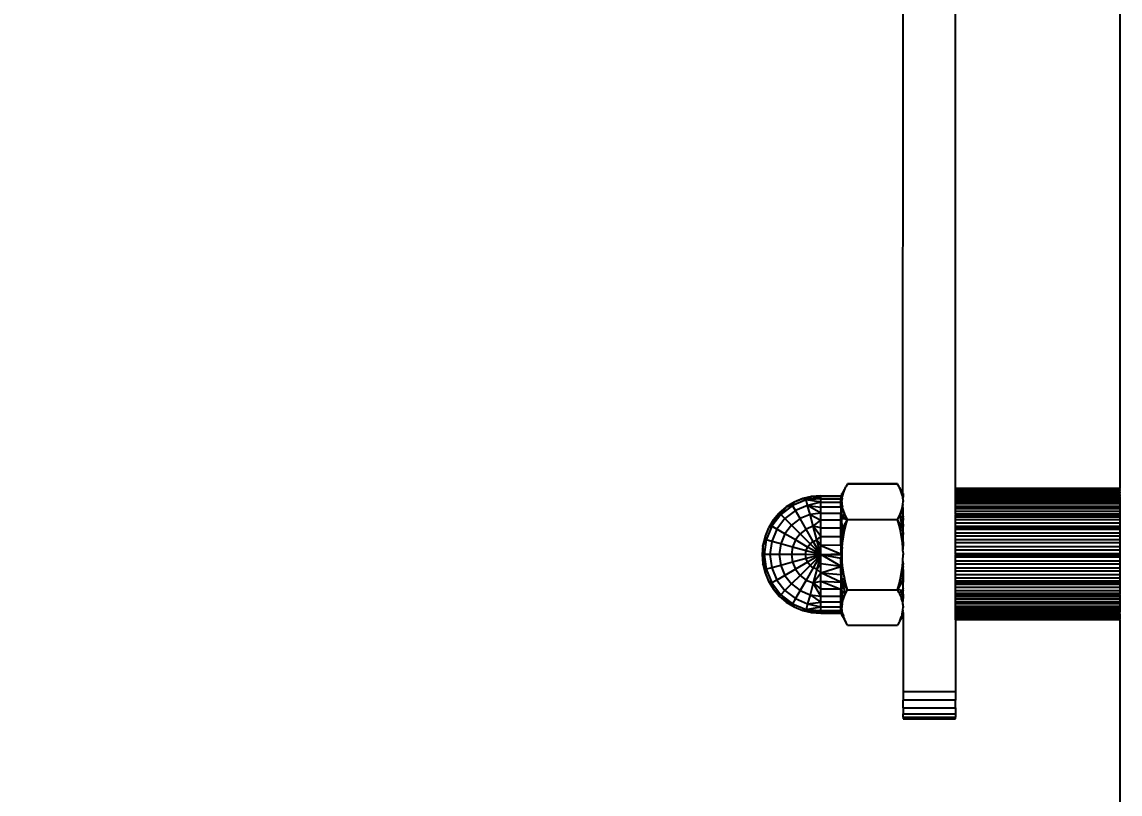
# Model space of a CAD drawing. Header units: millimetres. Extents: x 1918 to 7324, y -1954 to 2054.
# Drawn here: x 3506.5 to 3677.8, y -374.6 to -254.1 of the extents above; entities that cross this region are included whole.
import ezdxf

# ---------------------------------------------------------------- set-up
doc = ezdxf.new("R2010")
doc.units = ezdxf.units.MM
doc.layers.add('DIMS', color=7, linetype='Continuous')
doc.dimstyles.new('ISO-25', dxfattribs={"dimtxt": 2.5, "dimasz": 2.5, "dimexe": 1.25, "dimexo": 0.625, "dimtad": 1, "dimtxsty": 'Standard', "dimcen": 2.5, "dimadec": 0, "dimazin": 0, "dimtfac": 1, "dimtmove": 0, "dimatfit": 3, "dimfxl": 1, "dimarcsym": 0})

# ---------------------------------------------------------------- blocks, each defined once
blk = doc.blocks.new('*D11')
at = {"layer": 'Defpoints', "color": 0, "transparency": 16777216}
for p in [(3739.31, 279.45), (3371.23, -615.58), (3723.92, -615.58)]:
    blk.add_point(p, dxfattribs=at)
at = {"layer": 'DIMS', "color": 0, "lineweight": -2, "transparency": 16777216}
for p, q in [((3738.81, 279.45), (3370.73, 279.45)), ((3371.23, 239.45), (3371.23, -101.27)), ((3371.23, -575.58), (3371.23, -223.77)), ((3723.42, -615.58), (3370.73, -615.58))]:
    blk.add_line(p, q, dxfattribs=at)
at = {"layer": 'DIMS', "color": 0, "transparency": 16777216}
for points in [[(3364.56, 239.45), (3377.89, 239.45), (3371.23, 279.45)], [(3364.56, -575.58), (3377.89, -575.58), (3371.23, -615.58)]]:
    blk.add_solid(points, dxfattribs=at)
at = {"layer": 'DIMS', "color": 0, "transparency": 16777216, "insert": (3371.23, -162.52), "char_height": 55, "attachment_point": 5, "rotation": 90}
blk.add_mtext('90', dxfattribs=at)

msp = doc.modelspace()

# ---------------------------------------------------------------- linework, layer by layer
for p, q in [((3643.92, -192.81), (3643.86, -328.29)), ((3652.13, -326.93), (3652.13, -193.59)), ((3677.77, -193.59), (3677.77, -326.93)), ((3634.81, -327), (3634.43, -327.69)), ((3634.62, -327.58), (3634.89, -326.9)), ((3634.89, -326.9), (3634.81, -327)), ((3634.89, -326.9), (3634.95, -326.75)), ((3634.95, -326.75), (3635, -326.67)), ((3635.25, -326.22), (3635, -326.64)), ((3635, -326.64), (3635, -326.67)), ((3643.07, -326.19), (3635.25, -326.19)), ((3635.25, -326.19), (3635.25, -326.22)), ((3643.07, -326.22), (3635.25, -326.22)), ((3643.07, -326.22), (3643.07, -326.19)), ((3643.31, -326.64), (3643.07, -326.22)), ((3643.31, -326.67), (3643.31, -326.64)), ((3643.37, -326.77), (3643.31, -326.67)), ((3643.52, -327.13), (3643.37, -326.77)), ((3643.37, -326.77), (3643.76, -327.46)), ((3643.69, -327.58), (3643.52, -327.13)), ((3643.76, -327.46), (3643.52, -327.13)), ((3677.77, -326.93), (3652.13, -326.93)), ((3652.13, -326.98), (3652.13, -326.93)), ((3677.77, -326.98), (3652.13, -326.98)), ((3652.13, -327.05), (3652.13, -326.98)), ((3652.13, -327.05), (3677.77, -327.05)), ((3652.13, -327.08), (3652.13, -327.05)), ((3652.13, -327.15), (3652.13, -327.08)), ((3652.13, -327.08), (3677.77, -327.08)), ((3677.77, -327.15), (3652.13, -327.15)), ((3652.13, -327.27), (3652.13, -327.15)), ((3677.77, -326.98), (3677.77, -326.93)), ((3677.77, -327.05), (3677.77, -326.98)), ((3677.77, -327.08), (3677.77, -327.05)), ((3677.77, -327.08), (3677.77, -327.15)), ((3677.77, -327.27), (3677.77, -327.15)), ((3628.81, -328.68), (3626.67, -329.56)), ((3628.27, -328.47), (3626.94, -329.02)), ((3628.27, -328.51), (3626.94, -329.06)), ((3629.66, -328.14), (3628.27, -328.47)), ((3628.33, -328.5), (3628.27, -328.47)), ((3628.33, -328.5), (3628.27, -328.51)), ((3628.81, -328.68), (3628.27, -328.51)), ((3629.56, -328.2), (3628.33, -328.5)), ((3628.81, -328.68), (3629.66, -328.18)), ((3628.81, -328.68), (3631.1, -328.18)), ((3631.1, -328.51), (3628.81, -328.68)), ((3629.04, -329.56), (3628.81, -328.68)), ((3631.1, -329.06), (3628.81, -328.68)), ((3629.56, -328.2), (3629.66, -328.14)), ((3629.66, -328.18), (3629.56, -328.2)), ((3631.1, -328.03), (3629.66, -328.14)), ((3630.14, -328.14), (3629.66, -328.14)), ((3630.14, -328.14), (3629.66, -328.18)), ((3631.1, -328.18), (3629.66, -328.18)), ((3631.1, -328.06), (3630.14, -328.14)), ((3631.1, -328.06), (3631.1, -328.03)), ((3631.1, -328.03), (3634.22, -328.03)), ((3631.1, -328.18), (3631.1, -328.06)), ((3631.1, -328.06), (3634.22, -328.06)), ((3631.1, -328.51), (3631.1, -328.18)), ((3634.22, -328.18), (3631.1, -328.18)), ((3631.1, -329.06), (3631.1, -328.51)), ((3631.1, -328.51), (3634.22, -328.51)), ((3634.22, -328.03), (3634.26, -328.02)), ((3634.22, -328.03), (3634.22, -328.06)), ((3634.22, -328.06), (3634.26, -328.06)), ((3634.22, -328.06), (3634.22, -328.14)), ((3634.23, -328.11), (3634.22, -328.06)), ((3634.22, -328.14), (3634.23, -328.11)), ((3634.22, -328.14), (3634.22, -328.18)), ((3634.22, -328.18), (3634.22, -328.51)), ((3634.22, -328.18), (3634.25, -328.27)), ((3634.22, -328.51), (3634.26, -328.37)), ((3634.22, -329.06), (3634.22, -328.51)), ((3634.23, -328.11), (3634.26, -328.06)), ((3634.25, -328.27), (3634.26, -328.06)), ((3634.26, -328.33), (3634.25, -328.27)), ((3634.26, -328.02), (3634.31, -328)), ((3634.26, -328.06), (3634.26, -328.02)), ((3634.26, -328.06), (3634.31, -328.04)), ((3634.26, -328.33), (3634.31, -328.32)), ((3634.26, -328.37), (3634.26, -328.33)), ((3634.26, -328.37), (3634.31, -328.35)), ((3634.26, -328.37), (3634.26, -329.25)), ((3634.31, -328), (3634.34, -327.97)), ((3634.31, -328), (3634.31, -328.04)), ((3634.31, -328.04), (3634.34, -328.01)), ((3634.31, -328.04), (3634.31, -328.32)), ((3634.31, -328.32), (3634.31, -328.35)), ((3634.31, -328.35), (3634.34, -328.33)), ((3634.31, -328.35), (3634.31, -329.27)), ((3634.34, -327.97), (3634.39, -327.95)), ((3634.34, -328.01), (3634.34, -327.97)), ((3634.34, -328.01), (3634.37, -327.98)), ((3634.34, -328.33), (3634.34, -328.01)), ((3634.34, -328.33), (3634.37, -328.29)), ((3634.34, -328.33), (3634.34, -329.25)), ((3634.39, -327.95), (3634.37, -327.98)), ((3634.39, -328.04), (3634.37, -327.98)), ((3634.37, -328.29), (3634.39, -328.24)), ((3634.39, -328.34), (3634.37, -328.29)), ((3634.39, -328.17), (3634.62, -327.58)), ((3634.62, -327.58), (3634.39, -327.75)), ((3634.43, -327.69), (3634.39, -327.71)), ((3634.39, -327.75), (3634.39, -327.71)), ((3634.39, -327.78), (3634.39, -327.75)), ((3634.39, -327.84), (3634.39, -327.78)), ((3634.39, -327.88), (3634.39, -327.84)), ((3634.39, -327.95), (3634.39, -327.88)), ((3634.39, -328.09), (3634.39, -328.04)), ((3634.39, -328.17), (3634.5, -328.04)), ((3634.39, -328.17), (3634.39, -328.09)), ((3634.39, -328.17), (3634.45, -328.27)), ((3634.39, -328.24), (3634.39, -328.17)), ((3634.39, -328.21), (3634.39, -328.17)), ((3634.39, -328.24), (3634.39, -328.21)), ((3634.39, -328.31), (3634.39, -328.24)), ((3634.39, -328.31), (3634.39, -328.34)), ((3634.39, -328.34), (3634.43, -328.44)), ((3634.39, -328.9), (3634.41, -328.62)), ((3634.39, -328.97), (3634.39, -328.9)), ((3634.41, -328.62), (3634.42, -328.55)), ((3634.43, -328.44), (3634.42, -328.51)), ((3634.42, -328.51), (3634.42, -328.55)), ((3634.43, -328.44), (3634.45, -328.27)), ((3634.45, -328.27), (3634.49, -328.11)), ((3634.5, -328.04), (3634.49, -328.11)), ((3634.51, -328), (3634.5, -328.04)), ((3634.51, -328), (3634.53, -327.93)), ((3634.53, -327.93), (3634.62, -327.58)), ((3643.82, -328.04), (3643.69, -327.58)), ((3643.69, -327.58), (3643.92, -328.13)), ((3643.92, -327.71), (3643.76, -327.46)), ((3643.92, -328.17), (3643.82, -328.04)), ((3643.83, -328.11), (3643.82, -328.04)), ((3643.83, -328.11), (3643.86, -328.29)), ((3643.92, -328.17), (3643.86, -328.29)), ((3643.86, -328.29), (3643.88, -328.4)), ((3643.92, -328.17), (3643.88, -328.4)), ((3643.89, -328.47), (3643.88, -328.4)), ((3643.88, -328.4), (3643.88, -328.44)), ((3643.9, -328.51), (3643.89, -328.47)), ((3643.9, -328.51), (3643.9, -328.55)), ((3643.9, -328.55), (3643.91, -328.59)), ((3643.91, -328.59), (3643.91, -328.62)), ((3643.91, -328.62), (3643.92, -328.85)), ((3643.92, -327.71), (3643.92, -327.75)), ((3643.92, -327.75), (3643.92, -328.13)), ((3643.92, -328.13), (3643.92, -328.17)), ((3643.92, -328.94), (3643.92, -328.85)), ((3643.92, -328.94), (3643.92, -328.97)), ((3643.92, -329), (3643.92, -328.94)), ((3652.13, -327.27), (3677.77, -327.27)), ((3652.13, -327.33), (3652.13, -327.27)), ((3652.13, -327.33), (3677.77, -327.33)), ((3652.13, -327.43), (3652.13, -327.33)), ((3677.77, -327.43), (3652.13, -327.43)), ((3652.13, -327.5), (3652.13, -327.43)), ((3677.77, -327.5), (3652.13, -327.5)), ((3652.13, -327.62), (3652.13, -327.5)), ((3652.13, -327.62), (3677.77, -327.62)), ((3652.13, -327.83), (3652.13, -327.62)), ((3652.13, -327.93), (3652.13, -327.83)), ((3677.77, -327.83), (3652.13, -327.83)), ((3652.13, -328.07), (3652.13, -327.93)), ((3652.13, -327.93), (3677.77, -327.93)), ((3652.13, -328.07), (3677.77, -328.07)), ((3652.13, -328.18), (3652.13, -328.07)), ((3677.77, -328.18), (3652.13, -328.18)), ((3652.13, -328.34), (3652.13, -328.18)), ((3652.13, -328.34), (3677.77, -328.34)), ((3652.13, -328.63), (3652.13, -328.34)), ((3652.13, -328.76), (3652.13, -328.63)), ((3677.77, -328.63), (3652.13, -328.63)), ((3677.77, -328.76), (3652.13, -328.76)), ((3652.13, -328.95), (3652.13, -328.76)), ((3677.77, -327.27), (3677.77, -327.33)), ((3677.77, -327.43), (3677.77, -327.33)), ((3677.77, -327.5), (3677.77, -327.43)), ((3677.77, -327.5), (3677.77, -327.62)), ((3677.77, -327.83), (3677.77, -327.62)), ((3677.77, -327.83), (3677.77, -327.93)), ((3677.77, -327.93), (3677.77, -328.07)), ((3677.77, -328.18), (3677.77, -328.07)), ((3677.77, -328.18), (3677.77, -328.34)), ((3677.77, -328.34), (3677.77, -328.63)), ((3677.77, -328.63), (3677.77, -328.76)), ((3677.77, -328.76), (3677.77, -328.95)), ((3625.71, -329.78), (3624.62, -330.71)), ((3625.63, -329.88), (3624.64, -330.73)), ((3626.67, -329.56), (3624.84, -330.97)), ((3624.84, -330.97), (3625.63, -329.88)), ((3627.13, -330.35), (3625.49, -331.61)), ((3625.63, -329.88), (3625.71, -329.81)), ((3626.94, -329.02), (3625.71, -329.78)), ((3626.67, -329.56), (3625.71, -329.81)), ((3625.82, -329.75), (3625.71, -329.78)), ((3625.82, -329.75), (3625.71, -329.81)), ((3625.71, -329.81), (3625.71, -329.78)), ((3626.91, -329.08), (3625.82, -329.75)), ((3626.67, -329.56), (3626.91, -329.08)), ((3627.13, -330.35), (3626.67, -329.56)), ((3626.91, -329.08), (3626.94, -329.02)), ((3626.91, -329.08), (3626.94, -329.06)), ((3629.04, -329.56), (3627.13, -330.35)), ((3627.86, -331.61), (3627.13, -330.35)), ((3631.1, -329.06), (3629.04, -329.56)), ((3629.42, -330.97), (3629.04, -329.56)), ((3629.04, -329.56), (3631.1, -329.81)), ((3631.1, -330.75), (3629.04, -329.56)), ((3631.1, -329.81), (3631.1, -329.06)), ((3631.1, -329.06), (3634.22, -329.06)), ((3634.22, -329.8), (3631.1, -329.81)), ((3631.1, -330.75), (3631.1, -329.81)), ((3634.22, -329.8), (3634.22, -329.06)), ((3634.22, -329.06), (3634.26, -329.25)), ((3634.22, -329.8), (3634.26, -329.31)), ((3634.22, -329.8), (3634.24, -329.95)), ((3634.24, -330.16), (3634.22, -330.75)), ((3634.26, -329.31), (3634.24, -329.95)), ((3634.24, -329.95), (3634.24, -330.16)), ((3634.24, -330.16), (3634.26, -330.46)), ((3634.26, -329.27), (3634.26, -329.25)), ((3634.26, -329.27), (3634.31, -329.27)), ((3634.26, -329.31), (3634.26, -329.27)), ((3634.26, -330.46), (3634.26, -330.7)), ((3634.31, -329.27), (3634.34, -329.25)), ((3634.31, -330.73), (3634.31, -329.27)), ((3634.34, -329.25), (3634.37, -329.21)), ((3634.34, -329.25), (3634.34, -330.71)), ((3634.37, -329.21), (3634.39, -329.18)), ((3634.37, -329.21), (3634.39, -329.67)), ((3634.42, -329.44), (3634.37, -329.21)), ((3634.37, -330.68), (3634.39, -330.62)), ((3634.39, -328.97), (3634.39, -329.13)), ((3634.39, -329.13), (3634.39, -329.18)), ((3634.39, -329.67), (3634.44, -329.53)), ((3634.39, -329.67), (3634.39, -329.76)), ((3634.39, -329.76), (3634.4, -330.09)), ((3634.39, -330.14), (3634.4, -330.09)), ((3634.39, -330.14), (3634.39, -330.12)), ((3634.62, -330.36), (3634.39, -330.14)), ((3634.39, -330.14), (3634.79, -330.82)), ((3634.39, -330.14), (3634.39, -330.62)), ((3634.39, -330.65), (3634.39, -330.62)), ((3634.4, -330.09), (3634.45, -329.67)), ((3634.4, -330.09), (3634.5, -329.9)), ((3634.44, -329.53), (3634.42, -329.44)), ((3634.44, -329.53), (3634.45, -329.67)), ((3634.45, -329.67), (3634.48, -329.82)), ((3634.5, -329.9), (3634.48, -329.82)), ((3634.62, -330.36), (3634.5, -329.9)), ((3634.79, -330.82), (3634.62, -330.36)), ((3643.42, -331.05), (3643.69, -330.36)), ((3643.69, -330.36), (3643.79, -330.02)), ((3643.92, -330.14), (3643.69, -330.36)), ((3643.69, -330.36), (3643.92, -331.62)), ((3643.79, -330.02), (3643.86, -329.67)), ((3643.92, -330.14), (3643.79, -330.02)), ((3643.86, -329.67), (3643.88, -329.53)), ((3643.92, -330.11), (3643.86, -329.67)), ((3643.86, -329.67), (3643.89, -336.25)), ((3643.9, -329.42), (3643.88, -329.53)), ((3643.92, -330.11), (3643.88, -329.53)), ((3643.9, -329.39), (3643.91, -329.31)), ((3643.9, -329.39), (3643.9, -329.42)), ((3643.91, -329.31), (3643.92, -329)), ((3643.92, -328.97), (3643.92, -329)), ((3643.92, -330.11), (3643.92, -330.14)), ((3643.92, -331.24), (3643.92, -330.14)), ((3652.13, -329.3), (3652.13, -328.95)), ((3652.13, -328.95), (3677.77, -328.95)), ((3652.13, -329.66), (3652.13, -329.3)), ((3677.77, -329.3), (3652.13, -329.3)), ((3652.13, -329.66), (3677.77, -329.66)), ((3652.13, -329.82), (3652.13, -329.66)), ((3652.13, -329.82), (3677.77, -329.82)), ((3652.13, -330.02), (3652.13, -329.82)), ((3652.13, -330.05), (3652.13, -330.02)), ((3652.13, -330.02), (3677.77, -330.02)), ((3677.77, -330.05), (3652.13, -330.05)), ((3652.13, -330.46), (3652.13, -330.05)), ((3652.13, -330.89), (3652.13, -330.46)), ((3652.13, -330.46), (3677.77, -330.46)), ((3677.77, -328.95), (3677.77, -329.3)), ((3677.77, -329.3), (3677.77, -329.66)), ((3677.77, -329.66), (3677.77, -329.82)), ((3677.77, -329.82), (3677.77, -330.02)), ((3677.77, -330.02), (3677.77, -330.05)), ((3677.77, -330.05), (3677.77, -330.46)), ((3677.77, -330.46), (3677.77, -330.89)), ((3623.67, -331.87), (3622.97, -333.01)), ((3624.55, -330.82), (3623.43, -332.8)), ((3624.84, -330.97), (3623.43, -332.8)), ((3623.43, -332.8), (3623.67, -331.87)), ((3623.67, -331.87), (3623.69, -331.8)), ((3623.67, -331.87), (3623.69, -331.84)), ((3624.55, -330.82), (3623.69, -331.8)), ((3623.69, -331.8), (3623.69, -331.84)), ((3625.49, -331.61), (3624.23, -333.26)), ((3624.62, -330.75), (3624.55, -330.82)), ((3624.64, -330.73), (3624.62, -330.71)), ((3624.62, -330.71), (3624.62, -330.75)), ((3624.64, -330.73), (3624.62, -330.75)), ((3624.84, -330.97), (3624.62, -330.75)), ((3625.49, -331.61), (3624.84, -330.97)), ((3626.52, -332.64), (3625.49, -331.61)), ((3627.86, -331.61), (3626.52, -332.64)), ((3629.42, -330.97), (3627.86, -331.61)), ((3628.81, -333.26), (3627.86, -331.61)), ((3631.1, -330.75), (3629.42, -330.97)), ((3629.91, -332.8), (3629.42, -330.97)), ((3629.42, -330.97), (3631.1, -331.84)), ((3629.91, -332.8), (3631.1, -331.84)), ((3631.1, -331.84), (3631.1, -330.75)), ((3631.1, -330.75), (3634.22, -330.75)), ((3631.1, -333.06), (3631.1, -331.84)), ((3634.22, -331.84), (3631.1, -331.84)), ((3634.22, -330.75), (3634.26, -330.74)), ((3634.24, -331.42), (3634.22, -330.75)), ((3634.22, -331.84), (3634.24, -331.42)), ((3634.22, -333.06), (3634.22, -331.84)), ((3634.22, -331.84), (3634.26, -332.6)), ((3634.24, -331.42), (3634.26, -330.74)), ((3634.26, -332.6), (3634.24, -331.42)), ((3634.26, -330.7), (3634.26, -330.74)), ((3634.26, -330.74), (3634.31, -330.73)), ((3634.26, -330.74), (3634.26, -332.6)), ((3634.31, -330.73), (3634.34, -330.71)), ((3634.31, -330.73), (3634.31, -332.63)), ((3634.34, -330.71), (3634.37, -330.68)), ((3634.34, -330.71), (3634.34, -332.62)), ((3634.37, -330.68), (3634.39, -330.65)), ((3634.37, -330.74), (3634.37, -330.68)), ((3634.39, -331.23), (3634.37, -330.74)), ((3634.39, -331.62), (3634.79, -330.82)), ((3634.39, -331.27), (3634.39, -331.23)), ((3634.39, -331.62), (3635, -331.27)), ((3634.39, -331.62), (3634.39, -331.27)), ((3635.24, -331.72), (3634.39, -331.62)), ((3634.39, -331.83), (3634.39, -331.62)), ((3634.39, -333.35), (3635.24, -331.72)), ((3634.39, -332.36), (3634.39, -331.83)), ((3634.39, -332.36), (3634.39, -332.48)), ((3635, -331.27), (3634.79, -330.82)), ((3635.24, -331.72), (3635, -331.27)), ((3635, -332.62), (3635.24, -331.72)), ((3635.24, -331.72), (3643.07, -331.72)), ((3643.07, -331.72), (3643.42, -331.05)), ((3643.92, -333.35), (3643.07, -331.72)), ((3643.31, -332.62), (3643.07, -331.72)), ((3643.42, -331.05), (3643.92, -331.62)), ((3643.92, -333.35), (3643.42, -331.05)), ((3643.92, -331.24), (3643.92, -331.36)), ((3643.92, -331.62), (3643.92, -331.36)), ((3643.92, -331.62), (3643.92, -331.82)), ((3643.92, -331.82), (3643.92, -331.86)), ((3643.92, -332), (3643.92, -331.86)), ((3643.92, -332.48), (3643.92, -332)), ((3652.13, -330.94), (3652.13, -330.89)), ((3677.77, -330.89), (3652.13, -330.89)), ((3652.13, -330.94), (3677.77, -330.94)), ((3652.13, -330.99), (3652.13, -330.94)), ((3652.13, -330.99), (3677.77, -330.99)), ((3652.13, -330.99), (3652.13, -331.07)), ((3677.77, -331.07), (3652.13, -331.07)), ((3652.13, -331.19), (3652.13, -331.07)), ((3652.13, -331.19), (3677.77, -331.19)), ((3652.13, -331.24), (3652.13, -331.19)), ((3652.13, -331.34), (3652.13, -331.24)), ((3652.13, -331.24), (3677.77, -331.24)), ((3652.13, -331.8), (3652.13, -331.34)), ((3652.13, -331.34), (3677.77, -331.34)), ((3652.13, -332.28), (3652.13, -331.8)), ((3677.77, -331.8), (3652.13, -331.8)), ((3652.13, -332.78), (3652.13, -332.28)), ((3652.13, -332.28), (3677.77, -332.28)), ((3677.77, -330.89), (3677.77, -330.94)), ((3677.77, -330.99), (3677.77, -330.94)), ((3677.77, -330.99), (3677.77, -331.07)), ((3677.77, -331.07), (3677.77, -331.19)), ((3677.77, -331.19), (3677.77, -331.24)), ((3677.77, -331.24), (3677.77, -331.34)), ((3677.77, -331.34), (3677.77, -331.8)), ((3677.77, -331.8), (3677.77, -332.28)), ((3677.77, -332.28), (3677.77, -332.78)), ((3622.94, -333.06), (3622.39, -334.36)), ((3623.43, -332.8), (3622.55, -334.93)), ((3623.43, -332.8), (3622.94, -333.06)), ((3622.97, -333.01), (3622.94, -333.03)), ((3622.97, -333.01), (3622.94, -333.06)), ((3622.94, -333.03), (3622.94, -333.06)), ((3624.23, -333.26), (3623.43, -332.8)), ((3624.23, -333.26), (3623.43, -335.17)), ((3625.49, -333.98), (3624.23, -333.26)), ((3625.49, -333.98), (3624.84, -335.55)), ((3626.52, -332.64), (3625.49, -333.98)), ((3627.13, -334.93), (3625.49, -333.98)), ((3627.86, -333.98), (3626.52, -332.64)), ((3627.86, -333.98), (3627.13, -334.93)), ((3628.81, -333.26), (3627.86, -333.98)), ((3629.42, -335.55), (3627.86, -333.98)), ((3629.91, -332.8), (3628.81, -333.26)), ((3629.91, -335.17), (3628.81, -333.26)), ((3630.48, -334.93), (3629.91, -332.8)), ((3631.1, -334.39), (3629.91, -332.8)), ((3631.1, -333.06), (3629.91, -332.8)), ((3631.1, -334.39), (3631.1, -333.06)), ((3631.1, -333.06), (3634.22, -333.06)), ((3634.22, -333.06), (3634.26, -332.64)), ((3634.22, -334.39), (3634.22, -333.06)), ((3634.26, -332.6), (3634.26, -332.64)), ((3634.26, -332.64), (3634.31, -332.63)), ((3634.26, -332.64), (3634.26, -334.81)), ((3634.31, -332.63), (3634.34, -332.62)), ((3634.31, -332.63), (3634.31, -334.85)), ((3634.34, -332.62), (3634.37, -332.6)), ((3634.34, -332.62), (3634.34, -334.84)), ((3634.37, -332.6), (3634.39, -332.58)), ((3634.37, -332.6), (3634.39, -332.98)), ((3634.39, -332.48), (3634.39, -332.51)), ((3634.39, -332.51), (3634.39, -332.58)), ((3634.39, -333.35), (3635, -332.62)), ((3634.39, -332.98), (3634.39, -333.35)), ((3634.39, -333.35), (3634.79, -333.52)), ((3634.63, -334.43), (3634.39, -333.35)), ((3634.39, -333.35), (3634.39, -334.34)), ((3634.63, -334.43), (3634.79, -333.52)), ((3634.79, -333.52), (3635, -332.62)), ((3643.52, -333.52), (3643.31, -332.62)), ((3643.92, -333.35), (3643.31, -332.62)), ((3643.92, -333.35), (3643.52, -333.52)), ((3643.92, -335.24), (3643.52, -333.52)), ((3643.69, -334.43), (3643.52, -333.52)), ((3643.92, -332.48), (3643.92, -332.81)), ((3643.92, -332.81), (3643.92, -332.83)), ((3643.92, -333.08), (3643.92, -332.83)), ((3643.92, -333.35), (3643.92, -333.08)), ((3643.92, -333.78), (3643.92, -333.35)), ((3643.92, -333.78), (3643.92, -334.09)), ((3652.13, -332.83), (3652.13, -332.78)), ((3652.13, -332.78), (3677.77, -332.78)), ((3652.13, -332.83), (3677.77, -332.85)), ((3652.13, -332.98), (3652.13, -332.83)), ((3677.77, -332.98), (3652.13, -332.98)), ((3652.13, -333.16), (3652.13, -332.98)), ((3677.77, -333.16), (3652.13, -333.16)), ((3652.13, -333.24), (3652.13, -333.16)), ((3652.13, -333.28), (3652.13, -333.24)), ((3652.13, -333.24), (3677.77, -333.24)), ((3677.77, -333.28), (3652.13, -333.28)), ((3652.13, -333.8), (3652.13, -333.28)), ((3652.13, -334.33), (3652.13, -333.8)), ((3652.13, -333.8), (3677.77, -333.8)), ((3677.77, -332.78), (3677.77, -332.85)), ((3677.77, -332.85), (3677.77, -332.98)), ((3677.77, -332.98), (3677.77, -333.16)), ((3677.77, -333.16), (3677.77, -333.24)), ((3677.77, -333.24), (3677.77, -333.28)), ((3677.77, -333.28), (3677.77, -333.8)), ((3677.77, -333.8), (3677.77, -334.33)), ((3622.05, -335.79), (3621.94, -337.19)), ((3622.06, -335.73), (3622.05, -335.75)), ((3622.05, -335.75), (3622.05, -335.79)), ((3622.25, -337.22), (3622.05, -335.79)), ((3622.39, -334.39), (3622.06, -335.73)), ((3622.55, -334.93), (3622.06, -335.73)), ((3622.55, -334.93), (3622.25, -337.22)), ((3622.39, -334.36), (3622.39, -334.39)), ((3622.55, -334.93), (3622.39, -334.39)), ((3623.43, -335.17), (3622.55, -334.93)), ((3623.43, -335.17), (3623.16, -337.22)), ((3624.84, -335.55), (3623.43, -335.17)), ((3624.84, -335.55), (3624.62, -337.22)), ((3626.67, -336.04), (3624.84, -335.55)), ((3627.13, -334.93), (3626.67, -336.04)), ((3629.04, -336.04), (3627.13, -334.93)), ((3629.04, -336.04), (3629.42, -335.55)), ((3629.42, -335.55), (3629.91, -335.17)), ((3631.09, -337.21), (3629.42, -335.55)), ((3629.91, -335.17), (3630.48, -334.93)), ((3631.09, -337.21), (3629.91, -335.17)), ((3630.48, -334.93), (3631.1, -334.39)), ((3631.09, -337.21), (3630.48, -334.93)), ((3630.48, -334.93), (3631.1, -335.79)), ((3631.09, -337.21), (3631.1, -335.79)), ((3631.1, -335.79), (3631.1, -334.39)), ((3631.1, -334.39), (3634.22, -334.39)), ((3634.22, -335.77), (3631.1, -335.79)), ((3631.1, -335.79), (3634.22, -337.08)), ((3634.22, -335.77), (3634.22, -334.39)), ((3634.22, -334.39), (3634.26, -334.81)), ((3634.22, -335.77), (3634.26, -334.88)), ((3634.22, -335.77), (3634.23, -336.39)), ((3634.26, -334.85), (3634.26, -334.81)), ((3634.26, -334.85), (3634.31, -334.85)), ((3634.26, -334.88), (3634.26, -334.85)), ((3634.3, -337.18), (3634.26, -334.88)), ((3634.31, -334.89), (3634.3, -337.18)), ((3634.31, -334.85), (3634.34, -334.84)), ((3634.31, -334.89), (3634.31, -334.85)), ((3634.34, -337.14), (3634.31, -334.89)), ((3634.34, -334.84), (3634.37, -334.83)), ((3634.34, -334.84), (3634.34, -337.14)), ((3634.37, -334.88), (3634.34, -334.84)), ((3634.39, -334.76), (3634.37, -334.83)), ((3634.37, -334.83), (3634.37, -334.88)), ((3634.39, -334.91), (3634.37, -334.88)), ((3634.39, -334.95), (3634.37, -334.88)), ((3634.39, -334.34), (3634.39, -334.59)), ((3634.39, -335.1), (3634.63, -334.43)), ((3634.39, -334.59), (3634.39, -334.76)), ((3634.39, -334.95), (3634.39, -334.91)), ((3634.39, -335.1), (3634.39, -334.95)), ((3634.39, -335.15), (3634.39, -335.1)), ((3634.39, -335.24), (3634.39, -335.15)), ((3634.39, -335.24), (3634.39, -335.28)), ((3634.39, -335.31), (3634.39, -335.28)), ((3634.39, -335.28), (3634.5, -335.36)), ((3634.39, -335.4), (3634.39, -335.31)), ((3634.39, -335.43), (3634.39, -335.4)), ((3634.39, -335.55), (3634.39, -335.43)), ((3634.39, -335.6), (3634.39, -335.55)), ((3634.39, -335.6), (3634.39, -335.76)), ((3634.39, -335.76), (3634.42, -336.29)), ((3634.39, -335.76), (3634.39, -336.46)), ((3634.42, -336.29), (3634.5, -335.36)), ((3634.5, -335.36), (3634.63, -334.43)), ((3643.82, -335.35), (3643.69, -334.43)), ((3643.92, -335.24), (3643.69, -334.43)), ((3643.92, -335.24), (3643.82, -335.35)), ((3643.89, -336.25), (3643.82, -335.35)), ((3643.92, -335.62), (3643.89, -336.25)), ((3643.92, -335.24), (3643.92, -334.09)), ((3643.92, -335.24), (3643.92, -335.41)), ((3643.92, -335.41), (3643.92, -335.58)), ((3643.92, -335.58), (3643.92, -335.62)), ((3643.92, -336.31), (3643.92, -335.62)), ((3652.13, -334.87), (3652.13, -334.33)), ((3677.77, -334.33), (3652.13, -334.33)), ((3652.13, -335.41), (3652.13, -334.87)), ((3652.13, -334.87), (3677.77, -334.87)), ((3652.13, -335.96), (3652.13, -335.41)), ((3677.77, -335.41), (3652.13, -335.41)), ((3677.77, -334.33), (3677.77, -334.87)), ((3677.77, -334.87), (3677.77, -335.41)), ((3677.77, -335.41), (3677.77, -335.96)), ((3621.94, -337.19), (3621.94, -337.22)), ((3622.25, -337.22), (3621.94, -337.22)), ((3621.94, -337.22), (3622.55, -339.51)), ((3621.94, -337.22), (3622.05, -338.66)), ((3623.16, -337.22), (3622.25, -337.22)), ((3622.25, -337.22), (3622.55, -339.51)), ((3624.62, -337.22), (3623.16, -337.22)), ((3623.16, -337.22), (3623.43, -339.28)), ((3626.52, -337.22), (3624.62, -337.22)), ((3624.62, -337.22), (3624.84, -338.9)), ((3626.67, -336.04), (3626.52, -337.22)), ((3628.73, -337.22), (3626.52, -337.22)), ((3626.52, -337.22), (3626.67, -338.41)), ((3628.81, -336.61), (3626.67, -336.04)), ((3628.73, -337.22), (3628.81, -336.61)), ((3628.81, -337.84), (3628.73, -337.22)), ((3631.05, -337.24), (3628.73, -337.22)), ((3628.81, -336.61), (3629.04, -336.04)), ((3631.09, -337.21), (3628.81, -336.61)), ((3631.05, -337.24), (3628.81, -337.84)), ((3631.09, -337.21), (3629.04, -336.04)), ((3631.05, -337.24), (3629.04, -338.41)), ((3631.08, -337.26), (3629.42, -338.9)), ((3631.08, -337.26), (3629.91, -339.28)), ((3631.08, -337.26), (3630.48, -339.51)), ((3631.09, -337.21), (3631.05, -337.24)), ((3631.09, -337.21), (3631.08, -337.26)), ((3631.1, -338.66), (3631.08, -337.26)), ((3631.09, -337.21), (3634.22, -337.08)), ((3631.09, -337.21), (3634.25, -337.22)), ((3631.09, -337.21), (3634.22, -337.8)), ((3634.22, -339.05), (3631.09, -337.21)), ((3634.23, -336.42), (3634.22, -337.08)), ((3634.22, -337.08), (3634.25, -337.13)), ((3634.25, -337.31), (3634.22, -337.8)), ((3634.23, -336.42), (3634.23, -336.39)), ((3634.23, -336.42), (3634.25, -337.13)), ((3634.25, -337.13), (3634.25, -337.19)), ((3634.25, -337.13), (3634.3, -337.18)), ((3634.25, -337.19), (3634.25, -337.22)), ((3634.3, -337.22), (3634.25, -337.22)), ((3634.25, -337.22), (3634.25, -337.28)), ((3634.25, -337.28), (3634.25, -337.31)), ((3634.25, -337.31), (3634.26, -339.16)), ((3634.3, -337.22), (3634.26, -339.16)), ((3634.3, -337.18), (3634.3, -337.22)), ((3634.34, -337.23), (3634.3, -337.22)), ((3634.3, -337.22), (3634.31, -339.56)), ((3634.34, -337.29), (3634.31, -339.56)), ((3634.34, -337.14), (3634.34, -337.19)), ((3634.34, -337.19), (3634.34, -337.23)), ((3634.39, -337.2), (3634.34, -337.23)), ((3634.34, -337.23), (3634.34, -337.29)), ((3634.34, -339.57), (3634.34, -337.29)), ((3634.39, -337.59), (3634.34, -337.29)), ((3634.39, -336.46), (3634.42, -336.29)), ((3634.39, -336.46), (3634.39, -336.58)), ((3634.39, -336.58), (3634.39, -336.63)), ((3634.39, -336.63), (3634.39, -337.05)), ((3634.39, -337.05), (3634.39, -337.15)), ((3634.39, -337.15), (3634.39, -337.18)), ((3634.39, -337.2), (3634.39, -337.15)), ((3634.39, -337.2), (3634.39, -337.59)), ((3643.89, -336.25), (3643.89, -336.29)), ((3643.9, -336.65), (3643.89, -336.29)), ((3643.9, -336.65), (3643.92, -336.31)), ((3643.9, -336.69), (3643.9, -336.65)), ((3643.9, -336.69), (3643.92, -337.16)), ((3643.9, -338.13), (3643.92, -337.25)), ((3643.92, -337.16), (3643.92, -337.19)), ((3643.92, -337.19), (3643.92, -337.25)), ((3643.92, -337.22), (3643.92, -337.19)), ((3643.92, -337.25), (3643.92, -337.22)), ((3652.13, -336.52), (3652.13, -335.96)), ((3652.13, -335.96), (3677.77, -335.96)), ((3652.13, -337.07), (3652.13, -336.52)), ((3677.77, -336.52), (3652.13, -336.52)), ((3652.13, -337.14), (3652.13, -337.07)), ((3652.13, -337.07), (3677.77, -337.07)), ((3652.13, -337.14), (3677.77, -337.14)), ((3652.13, -337.14), (3652.13, -337.24)), ((3652.13, -337.24), (3677.77, -337.24)), ((3652.13, -337.3), (3652.13, -337.24)), ((3652.13, -337.63), (3652.13, -337.3)), ((3652.13, -337.3), (3677.77, -337.3)), ((3677.77, -335.96), (3677.77, -336.52)), ((3677.77, -336.52), (3677.77, -337.07)), ((3677.77, -337.07), (3677.77, -337.14)), ((3677.77, -337.14), (3677.77, -337.24)), ((3677.77, -337.24), (3677.77, -337.3)), ((3677.77, -337.3), (3677.77, -337.63)), ((3622.05, -338.66), (3622.39, -340.05)), ((3622.55, -339.51), (3622.05, -338.66)), ((3624.84, -338.9), (3623.43, -339.28)), ((3626.67, -338.41), (3624.84, -338.9)), ((3624.84, -338.9), (3625.49, -340.46)), ((3628.81, -337.84), (3626.67, -338.41)), ((3626.67, -338.41), (3627.13, -339.51)), ((3629.04, -338.41), (3627.13, -339.51)), ((3629.42, -338.9), (3627.86, -340.46)), ((3629.04, -338.41), (3628.81, -337.84)), ((3629.42, -338.9), (3629.04, -338.41)), ((3629.91, -339.28), (3629.42, -338.9)), ((3630.48, -339.51), (3631.1, -338.66)), ((3631.1, -340.05), (3631.1, -338.66)), ((3634.22, -339.08), (3631.1, -338.66)), ((3631.1, -340.05), (3634.22, -339.08)), ((3634.22, -338.63), (3634.22, -337.8)), ((3634.22, -338.63), (3634.22, -338.66)), ((3634.22, -338.66), (3634.22, -338.72)), ((3634.22, -338.72), (3634.22, -338.74)), ((3634.22, -338.74), (3634.22, -339)), ((3634.22, -338.74), (3634.26, -339.16)), ((3634.22, -339.05), (3634.22, -339)), ((3634.22, -339.05), (3634.22, -339.08)), ((3634.22, -340.02), (3634.22, -339.08)), ((3634.22, -339.08), (3634.26, -339.3)), ((3634.26, -339.16), (3634.26, -339.3)), ((3634.39, -337.59), (3634.39, -337.79)), ((3634.39, -337.79), (3634.39, -337.94)), ((3634.39, -337.94), (3634.39, -337.97)), ((3634.39, -338.68), (3634.39, -337.97)), ((3634.42, -338.15), (3634.39, -337.97)), ((3634.39, -338.68), (3634.42, -338.15)), ((3634.39, -338.76), (3634.39, -338.68)), ((3634.39, -339.2), (3634.39, -338.76)), ((3634.39, -339.2), (3634.5, -339.07)), ((3634.39, -339.26), (3634.39, -339.2)), ((3634.5, -339.07), (3634.42, -338.15)), ((3634.62, -339.99), (3634.5, -339.07)), ((3643.69, -339.99), (3643.82, -339.07)), ((3643.91, -339.19), (3643.69, -339.99)), ((3643.82, -339.04), (3643.88, -338.29)), ((3643.82, -339.07), (3643.82, -339.04)), ((3643.89, -339.13), (3643.82, -339.07)), ((3643.88, -338.29), (3643.9, -338.13)), ((3643.88, -339), (3643.88, -338.29)), ((3643.88, -338.29), (3643.92, -338.79)), ((3643.91, -338.87), (3643.88, -339)), ((3643.88, -339), (3643.88, -339.03)), ((3643.88, -339.03), (3643.89, -339.13)), ((3643.89, -339.13), (3643.89, -339.16)), ((3643.89, -339.13), (3643.91, -339.19)), ((3643.92, -339.17), (3643.89, -339.13)), ((3643.91, -338.87), (3643.92, -338.79)), ((3643.91, -338.87), (3643.92, -339.17)), ((3643.92, -339.17), (3643.91, -339.19)), ((3643.91, -339.19), (3643.92, -339.85)), ((3677.77, -337.63), (3652.13, -337.63)), ((3652.13, -338.18), (3652.13, -337.63)), ((3652.13, -338.73), (3652.13, -338.18)), ((3652.13, -338.18), (3677.77, -338.18)), ((3652.13, -339.28), (3652.13, -338.73)), ((3677.77, -338.73), (3652.13, -338.73)), ((3677.77, -337.63), (3677.77, -338.18)), ((3677.77, -338.18), (3677.77, -338.73)), ((3677.77, -338.73), (3677.77, -339.28)), ((3622.55, -339.51), (3622.39, -340.05)), ((3622.39, -340.05), (3622.94, -341.38)), ((3623.43, -339.28), (3622.55, -339.51)), ((3622.55, -339.51), (3623.43, -341.65)), ((3623.43, -339.28), (3624.23, -341.19)), ((3625.49, -340.46), (3624.23, -341.19)), ((3627.13, -339.51), (3625.49, -340.46)), ((3625.49, -340.46), (3626.52, -341.8)), ((3627.86, -340.46), (3626.52, -341.8)), ((3627.13, -339.51), (3627.86, -340.46)), ((3627.86, -340.46), (3628.81, -341.19)), ((3629.91, -339.28), (3628.81, -341.19)), ((3630.48, -339.51), (3629.91, -339.28)), ((3630.48, -339.51), (3629.91, -341.65)), ((3629.91, -341.65), (3631.1, -340.05)), ((3630.48, -339.51), (3631.1, -340.05)), ((3631.1, -341.38), (3631.1, -340.05)), ((3631.1, -340.05), (3634.22, -340.33)), ((3634.22, -341.51), (3631.1, -340.05)), ((3634.22, -340.02), (3634.26, -339.66)), ((3634.22, -340.02), (3634.22, -340.28)), ((3634.22, -340.28), (3634.22, -340.33)), ((3634.22, -340.33), (3634.22, -341.34)), ((3634.26, -339.66), (3634.25, -341.7)), ((3634.26, -339.3), (3634.26, -339.51)), ((3634.26, -339.51), (3634.26, -339.56)), ((3634.26, -339.56), (3634.26, -339.6)), ((3634.26, -339.6), (3634.31, -339.6)), ((3634.26, -339.66), (3634.26, -339.6)), ((3634.31, -339.56), (3634.34, -339.57)), ((3634.31, -339.6), (3634.31, -339.56)), ((3634.31, -339.6), (3634.34, -339.61)), ((3634.31, -339.6), (3634.31, -341.82)), ((3634.34, -339.57), (3634.37, -339.58)), ((3634.34, -339.57), (3634.34, -339.61)), ((3634.34, -339.61), (3634.39, -339.63)), ((3634.34, -339.61), (3634.34, -341.83)), ((3634.39, -339.53), (3634.37, -339.58)), ((3634.37, -339.58), (3634.39, -339.63)), ((3634.62, -339.99), (3634.39, -339.26)), ((3634.39, -339.26), (3634.79, -340.91)), ((3634.39, -339.26), (3634.39, -339.35)), ((3634.39, -339.53), (3634.39, -339.35)), ((3634.39, -339.63), (3634.39, -339.69)), ((3634.39, -339.69), (3634.39, -340.01)), ((3634.39, -341.1), (3634.39, -340.01)), ((3634.39, -341.1), (3634.79, -340.91)), ((3634.79, -340.91), (3634.62, -339.99)), ((3635, -341.82), (3634.79, -340.91)), ((3643.31, -341.82), (3643.52, -340.91)), ((3643.52, -340.91), (3643.69, -339.99)), ((3643.92, -341.1), (3643.52, -340.91)), ((3643.69, -339.99), (3643.92, -341.06)), ((3643.92, -339.85), (3643.92, -339.88)), ((3643.92, -339.88), (3643.92, -340.28)), ((3643.92, -340.28), (3643.92, -340.63)), ((3643.92, -340.63), (3643.92, -340.67)), ((3643.92, -340.67), (3643.92, -341.06)), ((3652.13, -339.82), (3652.13, -339.28)), ((3652.13, -339.28), (3677.77, -339.28)), ((3652.13, -340.35), (3652.13, -339.82)), ((3677.77, -339.82), (3652.13, -339.82)), ((3652.13, -340.88), (3652.13, -340.35)), ((3652.13, -340.35), (3677.77, -340.35)), ((3652.13, -341.39), (3652.13, -340.88)), ((3677.77, -340.88), (3652.13, -340.88)), ((3677.77, -339.28), (3677.77, -339.82)), ((3677.77, -339.82), (3677.77, -340.35)), ((3677.77, -340.35), (3677.77, -340.88)), ((3677.77, -340.88), (3677.77, -341.39)), ((3623.43, -341.65), (3622.94, -341.38)), ((3622.94, -341.38), (3623.69, -342.61)), ((3624.23, -341.19), (3623.43, -341.65)), ((3623.43, -341.65), (3624.84, -343.48)), ((3623.43, -341.65), (3623.69, -342.61)), ((3623.69, -342.61), (3624.62, -343.7)), ((3624.84, -343.48), (3623.69, -342.61)), ((3624.23, -341.19), (3625.49, -342.83)), ((3626.52, -341.8), (3625.49, -342.83)), ((3626.52, -341.8), (3627.86, -342.83)), ((3628.81, -341.19), (3627.86, -342.83)), ((3628.81, -341.19), (3629.91, -341.65)), ((3629.91, -341.65), (3629.42, -343.48)), ((3629.91, -341.65), (3631.1, -341.38)), ((3629.91, -341.65), (3631.1, -342.61)), ((3631.1, -343.7), (3629.91, -341.65)), ((3631.1, -342.61), (3631.1, -341.38)), ((3631.1, -341.38), (3634.22, -341.51)), ((3631.1, -341.38), (3634.22, -342.61)), ((3631.1, -343.7), (3631.1, -342.61)), ((3634.22, -342.61), (3631.1, -342.61)), ((3634.22, -341.39), (3634.22, -341.34)), ((3634.22, -341.51), (3634.22, -341.39)), ((3634.22, -341.51), (3634.22, -342.61)), ((3634.22, -341.51), (3634.25, -341.7)), ((3634.26, -341.85), (3634.22, -342.61)), ((3634.23, -342.99), (3634.22, -342.61)), ((3634.25, -341.7), (3634.26, -341.77)), ((3634.26, -341.77), (3634.26, -341.81)), ((3634.26, -341.81), (3634.31, -341.82)), ((3634.26, -341.85), (3634.26, -341.81)), ((3634.26, -341.85), (3634.26, -343.67)), ((3634.31, -343.68), (3634.31, -341.82)), ((3634.31, -341.82), (3634.34, -341.83)), ((3634.34, -341.83), (3634.34, -343.7)), ((3634.34, -341.83), (3634.39, -341.83)), ((3634.37, -341.81), (3634.39, -341.77)), ((3634.37, -341.81), (3634.39, -341.83)), ((3634.37, -341.81), (3634.39, -341.87)), ((3635.24, -342.72), (3634.39, -341.1)), ((3634.39, -341.1), (3634.89, -343.4)), ((3634.39, -341.1), (3635, -341.82)), ((3634.39, -341.51), (3634.39, -341.1)), ((3634.39, -341.51), (3634.39, -341.77)), ((3634.39, -341.87), (3634.39, -341.83)), ((3634.39, -341.87), (3634.39, -341.92)), ((3634.39, -341.87), (3634.39, -341.9)), ((3634.39, -341.92), (3634.39, -341.97)), ((3634.39, -341.97), (3634.39, -342.03)), ((3634.39, -342.03), (3634.39, -342.58)), ((3634.39, -342.82), (3634.39, -342.58)), ((3635.24, -342.72), (3635, -341.82)), ((3643.92, -341.1), (3643.07, -342.72)), ((3643.07, -342.72), (3643.31, -341.82)), ((3643.92, -341.1), (3643.31, -341.82)), ((3643.92, -341.06), (3643.92, -341.1)), ((3643.92, -341.1), (3643.92, -341.37)), ((3643.92, -341.37), (3643.92, -341.54)), ((3643.92, -342.45), (3643.92, -341.54)), ((3643.92, -342.45), (3643.92, -342.52)), ((3643.92, -342.82), (3643.92, -342.52)), ((3652.13, -341.54), (3652.13, -341.39)), ((3677.77, -341.39), (3652.13, -341.39)), ((3652.13, -341.54), (3677.77, -341.52)), ((3652.13, -341.54), (3652.13, -341.6)), ((3652.13, -341.89), (3652.13, -341.6)), ((3652.13, -341.6), (3677.77, -341.6)), ((3677.77, -341.89), (3652.13, -341.89)), ((3652.13, -342.38), (3652.13, -341.89)), ((3652.13, -342.85), (3652.13, -342.38)), ((3677.77, -342.38), (3652.13, -342.38)), ((3677.77, -341.39), (3677.77, -341.52)), ((3677.77, -341.52), (3677.77, -341.6)), ((3677.77, -341.6), (3677.77, -341.89)), ((3677.77, -341.89), (3677.77, -342.38)), ((3677.77, -342.38), (3677.77, -342.85)), ((3624.84, -343.48), (3624.62, -343.7)), ((3624.62, -343.7), (3626.67, -344.89)), ((3624.62, -343.7), (3625.71, -344.63)), ((3625.49, -342.83), (3624.84, -343.48)), ((3624.84, -343.48), (3626.67, -344.89)), ((3625.49, -342.83), (3627.13, -344.09)), ((3627.13, -344.09), (3626.67, -344.89)), ((3627.86, -342.83), (3627.13, -344.09)), ((3627.13, -344.09), (3629.04, -344.89)), ((3627.86, -342.83), (3629.42, -343.48)), ((3629.42, -343.48), (3629.04, -344.89)), ((3629.42, -343.48), (3631.1, -343.7)), ((3629.42, -343.48), (3631.1, -344.63)), ((3631.1, -344.63), (3631.1, -343.7)), ((3631.1, -343.7), (3634.22, -343.7)), ((3634.22, -343.66), (3634.23, -342.99)), ((3634.22, -343.66), (3634.26, -343.67)), ((3634.22, -343.7), (3634.22, -343.66)), ((3634.22, -343.7), (3634.26, -343.7)), ((3634.24, -344.23), (3634.22, -343.7)), ((3634.22, -344.59), (3634.24, -344.27)), ((3634.23, -342.99), (3634.26, -343.67)), ((3634.24, -344.23), (3634.26, -343.7)), ((3634.24, -344.27), (3634.24, -344.23)), ((3634.26, -345.12), (3634.24, -344.27)), ((3634.26, -343.67), (3634.26, -343.7)), ((3634.26, -343.7), (3634.31, -343.72)), ((3634.26, -343.7), (3634.26, -345.12)), ((3634.31, -343.68), (3634.34, -343.7)), ((3634.31, -343.68), (3634.31, -343.72)), ((3634.31, -343.72), (3634.34, -343.74)), ((3634.31, -343.72), (3634.31, -345.18)), ((3634.34, -343.7), (3634.34, -343.74)), ((3634.34, -343.74), (3634.39, -343.76)), ((3634.34, -343.74), (3634.34, -345.2)), ((3634.39, -342.82), (3634.89, -343.4)), ((3634.39, -342.95), (3634.39, -342.82)), ((3634.39, -343.04), (3634.39, -342.95)), ((3634.39, -343.04), (3634.39, -343.64)), ((3634.61, -344.1), (3634.39, -343.04)), ((3634.39, -343.64), (3634.39, -343.69)), ((3634.39, -343.69), (3634.39, -343.76)), ((3634.39, -343.76), (3634.39, -343.79)), ((3634.39, -343.82), (3634.39, -343.79)), ((3634.41, -344.28), (3634.39, -343.82)), ((3634.41, -344.28), (3634.39, -344.3)), ((3634.39, -344.3), (3634.52, -344.42)), ((3634.39, -344.3), (3634.45, -344.77)), ((3634.39, -344.7), (3634.39, -344.3)), ((3634.61, -344.1), (3634.41, -344.28)), ((3634.41, -344.28), (3634.53, -344.39)), ((3634.53, -344.39), (3634.61, -344.1)), ((3634.61, -344.1), (3634.89, -343.4)), ((3634.89, -343.4), (3635.24, -342.72)), ((3635.24, -342.72), (3643.07, -342.72)), ((3643.31, -343.17), (3643.07, -342.72)), ((3643.87, -342.85), (3643.07, -342.72)), ((3643.88, -342.87), (3643.31, -343.17)), ((3643.31, -343.17), (3643.34, -343.25)), ((3643.34, -343.25), (3643.37, -343.31)), ((3643.52, -343.63), (3643.37, -343.31)), ((3643.88, -342.9), (3643.52, -343.63)), ((3643.52, -343.63), (3643.7, -344.05)), ((3643.71, -343.95), (3643.52, -343.63)), ((3643.7, -344.05), (3643.71, -343.95)), ((3643.7, -344.1), (3643.7, -344.05)), ((3643.7, -344.05), (3643.84, -344.19)), ((3643.7, -344.1), (3643.91, -344.32)), ((3643.82, -344.53), (3643.7, -344.1)), ((3643.84, -344.19), (3643.71, -343.95)), ((3643.84, -344.19), (3643.87, -344.22)), ((3643.91, -344.32), (3643.86, -344.76)), ((3643.92, -342.82), (3643.87, -342.85)), ((3643.88, -342.9), (3643.87, -342.85)), ((3643.87, -342.85), (3643.88, -342.87)), ((3643.92, -343.38), (3643.87, -344.22)), ((3643.91, -344.32), (3643.87, -344.22)), ((3643.87, -344.22), (3643.88, -344.4)), ((3643.92, -342.82), (3643.88, -343.03)), ((3643.92, -342.82), (3643.88, -342.87)), ((3643.88, -342.87), (3643.88, -342.9)), ((3643.88, -343.03), (3643.88, -342.9)), ((3643.88, -343.09), (3643.88, -343.03)), ((3643.92, -344.09), (3643.88, -343.09)), ((3643.91, -344.32), (3643.88, -344.4)), ((3643.91, -344.32), (3643.92, -344.27)), ((3643.92, -343.38), (3643.92, -342.82)), ((3643.92, -343.38), (3643.92, -344.09)), ((3643.92, -344.27), (3643.92, -344.09)), ((3652.13, -343.3), (3652.13, -342.85)), ((3652.13, -342.85), (3677.77, -342.85)), ((3652.13, -343.38), (3652.13, -343.3)), ((3652.13, -343.34), (3652.13, -343.3)), ((3677.77, -343.3), (3652.13, -343.3)), ((3677.77, -343.38), (3652.13, -343.38)), ((3652.13, -343.43), (3652.13, -343.38)), ((3652.13, -343.43), (3677.77, -343.43)), ((3652.13, -343.48), (3652.13, -343.43)), ((3677.77, -343.48), (3652.13, -343.48)), ((3652.13, -343.6), (3652.13, -343.48)), ((3677.77, -343.6), (3652.13, -343.6)), ((3652.13, -343.65), (3652.13, -343.6)), ((3677.77, -343.65), (3652.13, -343.65)), ((3652.13, -343.74), (3652.13, -343.65)), ((3652.13, -344.16), (3652.13, -343.74)), ((3652.13, -343.74), (3677.77, -343.74)), ((3652.13, -344.55), (3652.13, -344.16)), ((3677.77, -344.16), (3652.13, -344.16)), ((3677.77, -342.85), (3677.77, -343.3)), ((3677.77, -343.3), (3677.77, -343.38)), ((3677.77, -343.43), (3677.77, -343.38)), ((3677.77, -343.48), (3677.77, -343.43)), ((3677.77, -343.48), (3677.77, -343.6)), ((3677.77, -343.65), (3677.77, -343.6)), ((3677.77, -343.65), (3677.77, -343.74)), ((3677.77, -343.74), (3677.77, -344.16)), ((3677.77, -344.16), (3677.77, -344.55)), ((3625.71, -344.63), (3626.94, -345.38)), ((3626.67, -344.89), (3625.71, -344.63)), ((3626.67, -344.89), (3628.81, -345.77)), ((3626.67, -344.89), (3626.94, -345.38)), ((3626.94, -345.38), (3628.27, -345.93)), ((3628.81, -345.77), (3628.27, -345.93)), ((3628.27, -345.93), (3629.66, -346.27)), ((3629.04, -344.89), (3628.81, -345.77)), ((3628.81, -345.77), (3631.1, -345.38)), ((3628.81, -345.77), (3631.1, -345.93)), ((3628.81, -345.77), (3631.1, -346.27)), ((3628.81, -345.77), (3629.66, -346.27)), ((3629.04, -344.89), (3631.1, -344.63)), ((3629.04, -344.89), (3631.1, -345.38)), ((3631.1, -345.38), (3631.1, -344.63)), ((3634.22, -344.63), (3631.1, -344.63)), ((3631.1, -345.93), (3631.1, -345.38)), ((3631.1, -345.38), (3634.22, -345.38)), ((3631.1, -346.27), (3631.1, -345.93)), ((3631.1, -345.93), (3634.22, -345.93)), ((3634.22, -344.59), (3634.22, -344.63)), ((3634.22, -344.63), (3634.26, -345.12)), ((3634.22, -345.35), (3634.22, -344.63)), ((3634.22, -345.35), (3634.26, -345.16)), ((3634.22, -345.38), (3634.22, -345.35)), ((3634.22, -345.9), (3634.22, -345.38)), ((3634.22, -345.9), (3634.22, -345.93)), ((3634.22, -345.93), (3634.26, -346.04)), ((3634.22, -346.23), (3634.22, -345.93)), ((3634.26, -345.12), (3634.26, -345.16)), ((3634.26, -345.16), (3634.31, -345.18)), ((3634.26, -345.16), (3634.26, -346.04)), ((3634.26, -346.04), (3634.26, -346.08)), ((3634.31, -346.06), (3634.31, -345.18)), ((3634.31, -345.18), (3634.34, -345.2)), ((3634.31, -346.06), (3634.34, -346.08)), ((3634.31, -346.09), (3634.31, -346.06)), ((3634.34, -345.2), (3634.34, -346.08)), ((3634.34, -345.2), (3634.37, -345.23)), ((3634.39, -344.81), (3634.37, -345.19)), ((3634.37, -345.19), (3634.41, -345.12)), ((3634.39, -345.27), (3634.37, -345.19)), ((3634.37, -345.19), (3634.37, -345.23)), ((3634.37, -345.23), (3634.39, -345.27)), ((3634.39, -344.74), (3634.39, -344.7)), ((3634.39, -344.78), (3634.39, -344.7)), ((3634.39, -344.81), (3634.39, -344.74)), ((3634.39, -344.78), (3634.39, -344.74)), ((3634.39, -344.78), (3634.39, -344.81)), ((3634.39, -344.81), (3634.43, -344.94)), ((3634.39, -345.27), (3634.39, -345.43)), ((3634.39, -345.43), (3634.39, -345.5)), ((3634.39, -345.43), (3634.39, -345.46)), ((3634.39, -345.5), (3634.39, -345.46)), ((3634.39, -345.54), (3634.39, -345.5)), ((3634.42, -345.94), (3634.39, -345.54)), ((3634.39, -346.11), (3634.39, -345.54)), ((3634.39, -346.11), (3634.42, -345.94)), ((3634.41, -345.12), (3634.42, -345.04)), ((3634.43, -344.94), (3634.42, -345.01)), ((3634.42, -345.01), (3634.42, -345.04)), ((3634.5, -346.4), (3634.42, -345.94)), ((3634.43, -344.94), (3634.45, -344.77)), ((3634.45, -344.77), (3634.52, -344.42)), ((3634.52, -344.42), (3634.53, -344.39)), ((3643.88, -344.4), (3643.82, -344.53)), ((3643.83, -344.57), (3643.82, -344.53)), ((3643.83, -344.57), (3643.83, -344.6)), ((3643.83, -344.6), (3643.86, -344.76)), ((3643.88, -344.4), (3643.86, -344.76)), ((3643.86, -344.76), (3643.86, -344.79)), ((3643.87, -344.86), (3643.86, -344.79)), ((3643.86, -346.17), (3643.88, -346.02)), ((3643.88, -344.91), (3643.87, -344.86)), ((3643.89, -344.97), (3643.88, -344.91)), ((3643.88, -344.91), (3643.88, -344.94)), ((3643.9, -345.92), (3643.88, -346.02)), ((3643.92, -346.25), (3643.88, -346.02)), ((3643.9, -345.01), (3643.89, -344.97)), ((3643.9, -345.01), (3643.9, -345.04)), ((3643.9, -345.04), (3643.91, -345.09)), ((3643.9, -345.89), (3643.91, -345.81)), ((3643.9, -345.89), (3643.9, -345.92)), ((3643.91, -345.09), (3643.91, -345.12)), ((3643.91, -345.12), (3643.92, -345.35)), ((3643.91, -345.81), (3643.92, -345.5)), ((3643.92, -345.44), (3643.92, -345.35)), ((3643.92, -345.44), (3643.92, -345.47)), ((3643.92, -345.44), (3643.92, -345.5)), ((3643.92, -345.47), (3643.92, -345.5)), ((3652.13, -344.71), (3652.13, -344.55)), ((3652.13, -344.55), (3677.77, -344.55)), ((3652.13, -344.93), (3652.13, -344.71)), ((3652.13, -344.71), (3677.77, -344.71)), ((3677.77, -344.93), (3652.13, -344.93)), ((3652.13, -345.28), (3652.13, -344.93)), ((3652.13, -345.42), (3652.13, -345.28)), ((3652.13, -345.28), (3677.77, -345.28)), ((3652.13, -345.61), (3652.13, -345.42)), ((3652.13, -345.42), (3677.77, -345.42)), ((3677.77, -345.61), (3652.13, -345.61)), ((3652.13, -345.91), (3652.13, -345.61)), ((3652.13, -346.03), (3652.13, -345.91)), ((3652.13, -345.91), (3677.77, -345.91)), ((3677.77, -346.03), (3652.13, -346.03)), ((3652.13, -346.19), (3652.13, -346.03)), ((3677.77, -344.55), (3677.77, -344.71)), ((3677.77, -344.71), (3677.77, -344.93)), ((3677.77, -344.93), (3677.77, -345.28)), ((3677.77, -345.28), (3677.77, -345.42)), ((3677.77, -345.42), (3677.77, -345.61)), ((3677.77, -345.61), (3677.77, -345.91)), ((3677.77, -345.91), (3677.77, -346.03)), ((3677.77, -346.03), (3677.77, -346.19)), ((3629.66, -346.27), (3631.1, -346.27)), ((3629.66, -346.27), (3631.1, -346.38)), ((3631.1, -346.38), (3631.1, -346.27)), ((3634.22, -346.27), (3631.1, -346.27)), ((3631.1, -346.38), (3634.22, -346.38)), ((3634.22, -346.23), (3634.25, -346.14)), ((3634.22, -346.27), (3634.22, -346.23)), ((3634.22, -346.35), (3634.22, -346.27)), ((3634.22, -346.27), (3634.23, -346.3)), ((3634.22, -346.35), (3634.26, -346.35)), ((3634.22, -346.35), (3634.22, -346.38)), ((3634.22, -346.38), (3634.26, -346.39)), ((3634.23, -346.3), (3634.26, -346.35)), ((3634.26, -346.08), (3634.25, -346.14)), ((3634.25, -346.14), (3634.26, -346.35)), ((3634.26, -346.08), (3634.31, -346.09)), ((3634.26, -346.35), (3634.26, -346.39)), ((3634.26, -346.39), (3634.31, -346.41)), ((3634.31, -346.09), (3634.34, -346.12)), ((3634.31, -346.37), (3634.31, -346.09)), ((3634.31, -346.37), (3634.34, -346.4)), ((3634.31, -346.37), (3634.31, -346.41)), ((3634.31, -346.41), (3634.34, -346.43)), ((3634.34, -346.08), (3634.34, -346.12)), ((3634.34, -346.12), (3634.39, -346.17)), ((3634.34, -346.12), (3634.34, -346.4)), ((3634.34, -346.4), (3634.34, -346.43)), ((3634.34, -346.43), (3634.37, -346.47)), ((3634.37, -346.47), (3634.39, -346.45)), ((3634.37, -346.47), (3634.39, -346.51)), ((3634.39, -346.11), (3634.39, -346.17)), ((3634.39, -346.21), (3634.39, -346.17)), ((3634.39, -346.28), (3634.39, -346.21)), ((3634.39, -346.25), (3634.39, -346.21)), ((3634.39, -346.28), (3634.39, -346.25)), ((3634.39, -346.31), (3634.39, -346.25)), ((3634.39, -346.31), (3634.39, -346.28)), ((3634.39, -346.35), (3634.39, -346.31)), ((3634.39, -346.4), (3634.39, -346.35)), ((3634.39, -346.35), (3634.45, -346.38)), ((3634.39, -346.45), (3634.39, -346.4)), ((3634.39, -346.51), (3634.39, -346.45)), ((3634.62, -346.84), (3634.39, -346.45)), ((3634.39, -346.45), (3634.79, -347.32)), ((3634.39, -346.51), (3634.39, -346.56)), ((3634.39, -346.65), (3634.39, -346.56)), ((3634.39, -346.7), (3634.39, -346.65)), ((3634.39, -346.7), (3634.79, -347.32)), ((3634.39, -346.7), (3635, -347.77)), ((3634.45, -346.38), (3634.42, -346.31)), ((3634.45, -346.35), (3634.45, -346.38)), ((3634.45, -346.38), (3634.5, -346.4)), ((3634.5, -346.4), (3634.51, -346.46)), ((3634.51, -346.46), (3634.53, -346.52)), ((3634.53, -346.52), (3634.62, -346.84)), ((3634.79, -347.32), (3634.62, -346.84)), ((3635, -347.77), (3634.79, -347.32)), ((3635.25, -348.22), (3635, -347.77)), ((3643.31, -347.77), (3643.07, -348.22)), ((3643.38, -347.64), (3643.31, -347.77)), ((3643.42, -347.55), (3643.38, -347.64)), ((3643.42, -347.55), (3643.92, -346.7)), ((3643.42, -347.55), (3643.69, -346.86)), ((3643.79, -346.52), (3643.69, -346.86)), ((3643.69, -346.86), (3643.92, -346.7)), ((3643.79, -346.52), (3643.86, -346.17)), ((3643.87, -346.38), (3643.79, -346.52)), ((3643.92, -346.25), (3643.86, -346.17)), ((3643.92, -346.28), (3643.87, -346.38)), ((3643.92, -346.25), (3643.92, -346.28)), ((3643.92, -346.28), (3643.92, -346.7)), ((3643.92, -346.7), (3643.92, -358.59)), ((3677.77, -346.19), (3652.13, -346.19)), ((3652.13, -346.45), (3652.13, -346.19)), ((3652.13, -346.45), (3677.77, -346.45)), ((3652.13, -346.54), (3652.13, -346.45)), ((3677.77, -346.54), (3652.13, -346.54)), ((3652.13, -346.67), (3652.13, -346.54)), ((3677.77, -346.67), (3652.13, -346.67)), ((3652.13, -346.76), (3652.13, -346.67)), ((3652.13, -346.76), (3677.77, -346.76)), ((3652.13, -346.87), (3652.13, -346.76)), ((3677.77, -346.87), (3652.13, -346.87)), ((3652.13, -347.04), (3652.13, -346.87)), ((3652.13, -347.04), (3677.77, -347.04)), ((3652.13, -347.1), (3652.13, -347.04)), ((3652.13, -347.1), (3677.77, -347.1)), ((3652.13, -347.18), (3652.13, -347.1)), ((3677.77, -347.18), (3652.13, -347.18)), ((3652.13, -347.23), (3652.13, -347.18)), ((3677.77, -347.23), (3652.13, -347.23)), ((3652.13, -347.29), (3652.13, -347.23)), ((3652.13, -347.29), (3677.77, -347.29)), ((3652.13, -347.33), (3652.13, -347.29)), ((3652.13, -347.33), (3677.77, -347.33)), ((3652.13, -347.37), (3652.13, -347.33)), ((3652.13, -347.42), (3652.13, -347.37)), ((3677.77, -347.37), (3652.13, -347.37)), ((3677.77, -347.43), (3652.13, -347.42)), ((3652.13, -347.42), (3652.13, -358.59)), ((3677.77, -346.45), (3677.77, -346.19)), ((3677.77, -346.45), (3677.77, -346.54)), ((3677.77, -346.54), (3677.77, -346.67)), ((3677.77, -346.67), (3677.77, -346.76)), ((3677.77, -346.76), (3677.77, -346.87)), ((3677.77, -346.87), (3677.77, -347.04)), ((3677.77, -347.04), (3677.77, -347.1)), ((3677.77, -347.1), (3677.77, -347.18)), ((3677.77, -347.18), (3677.77, -347.23)), ((3677.77, -347.23), (3677.77, -347.29)), ((3677.77, -347.29), (3677.77, -347.33)), ((3677.77, -347.37), (3677.77, -347.33)), ((3677.77, -347.43), (3677.77, -347.37)), ((3677.77, -347.43), (3677.77, -588.47)), ((3635.25, -348.22), (3643.07, -348.22)), ((3643.92, -358.59), (3652.13, -358.59)), ((3643.92, -358.59), (3643.92, -359.95)), ((3652.13, -358.59), (3652.13, -359.95)), ((3652.13, -359.95), (3643.92, -359.95)), ((3643.92, -361.13), (3643.92, -359.95)), ((3643.92, -361.13), (3652.13, -361.13)), ((3643.92, -361.13), (3643.92, -362.05)), ((3652.13, -361.13), (3652.13, -359.95)), ((3652.13, -361.13), (3652.13, -362.05)), ((3643.92, -362.61), (3643.92, -362.05)), ((3643.92, -362.05), (3652.13, -362.05)), ((3643.92, -362.61), (3643.92, -362.83)), ((3643.92, -362.61), (3652.13, -362.61)), ((3643.92, -362.83), (3652.13, -362.83)), ((3652.13, -362.05), (3652.13, -362.61)), ((3652.13, -362.83), (3652.13, -362.61))]:
    msp.add_line(p, q)

# ---------------------------------------------------------------- dimensions: what is measured, and where the dimension line sits
at = {"layer": 'DIMS'}
dim = msp.add_linear_dim(base=(3371.23, -615.58), p1=(3739.31, 279.45), p2=(3723.92, -615.58), angle=270, text='90', dimstyle='ISO-25', override={"dimtxt": 55, "dimasz": 40, "dimexe": 0.5, "dimexo": 0.5, "dimgap": 20, "dimtad": 0, "dimtih": 1, "dimtoh": 1, "dimdec": 0, "dimzin": 0, "dimadec": 2, "dimtfac": 2, "dimtdec": 1, "dimtzin": 0}, dxfattribs=at)
dim.commit()
dim.dimension.update_dxf_attribs({"geometry": '*D11', "text_midpoint": (3371.23, -162.52), "dimtype": 160, "text_rotation": 90})

doc.saveas('drawing.dxf')
